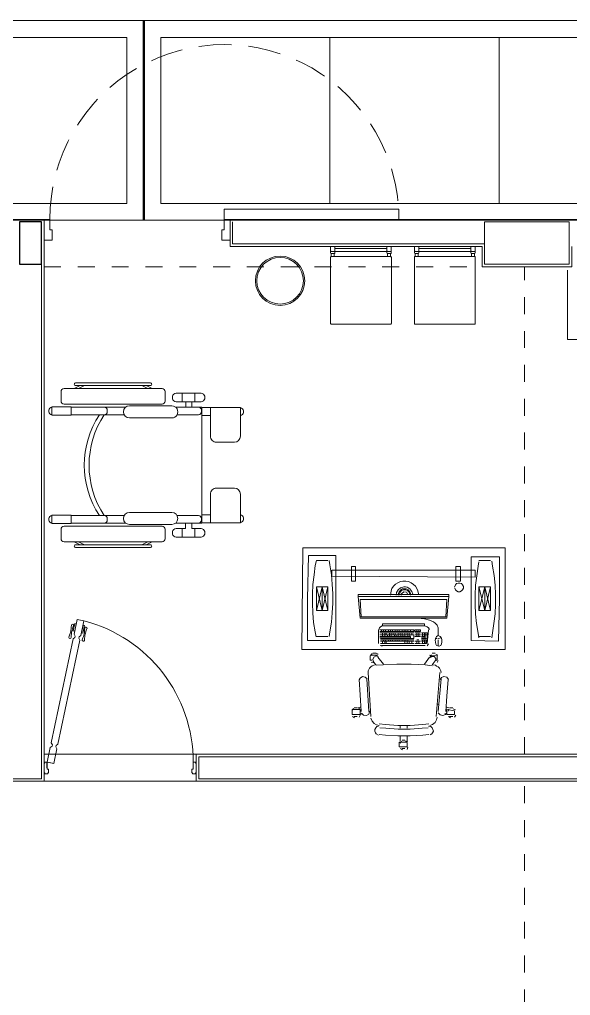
# Model space of a CAD drawing. Header units: metres. Extents: x 349703 to 349913, y 9282546 to 9282694.
# Drawn here: x 349764.36 to 349767.61, y 9282617.1 to 9282622.87 of the extents above; entities that cross this region are included whole.
import ezdxf

# ---------------------------------------------------------------- set-up
doc = ezdxf.new("R2010")
doc.units = ezdxf.units.M
doc.header["$LTSCALE"] = 0.25
doc.linetypes.add('01 nivel$0$HIDDEN2', pattern=[0.1875, 0.125, -0.0625])
doc.linetypes.add('DASHED2', pattern=[0.762, 0.635, -0.127])
doc.layers.add('ARQ-FONDO', color=253, linetype='CONTINUOUS', lineweight=9)

# ---------------------------------------------------------------- blocks, each defined once
blk = doc.blocks.new('VEREDA ADMINISTRACION')
at = {"layer": 'ARQ-FONDO', "lineweight": 5}
for p, q in [((350161.6908, 9282392.4893), (350161.6908, 9282393.4693)), ((350161.8908, 9282392.4893), (350161.8908, 9282393.4693)), ((350162.8908, 9282392.4893), (350162.8908, 9282393.4693)), ((350163.8908, 9282392.4893), (350163.8908, 9282393.4693)), ((350161.6908, 9282392.4893), (350158.6908, 9282392.4893)), ((350164.8908, 9282392.4893), (350161.8908, 9282392.4893))]:
    blk.add_line(p, q, dxfattribs=at)
blk.add_lwpolyline([(350170.1708, 9282392.3893), (350145.7908, 9282392.3893), (350145.7908, 9282393.5693), (350170.1708, 9282393.5693)], close=True, dxfattribs=at)
at = {"layer": 'ARQ-FONDO', "const_width": 0.0125}
blk.add_lwpolyline([(350161.7908, 9282393.5693), (350161.7908, 9282392.3893)], dxfattribs=at)
at = {"layer": 'ARQ-FONDO', "lineweight": 5}
for points in [[(350158.6908, 9282393.4693), (350161.6908, 9282393.4693)], [(350161.8908, 9282393.4693), (350164.8908, 9282393.4693)]]:
    blk.add_lwpolyline(points, dxfattribs=at)
blk = doc.blocks.new('Cesto bota')
at = {"layer": 'ARQ-FONDO'}
for radius in [0.1457, 0.1375]:
    blk.add_circle((332479.125, 9290548.8853), radius, dxfattribs=at)
blk = doc.blocks.new('SILLA B1')
at = {"layer": 'ARQ-FONDO', "linetype": 'Continuous'}
for p, q in [((332480.4642, 9290547.2973), (332480.4642, 9290547.3312)), ((332480.4867, 9290547.3057), (332480.4672, 9290547.3057)), ((332480.4684, 9290547.3354), (332480.4854, 9290547.3354)), ((332480.4897, 9290547.3312), (332480.4897, 9290547.2973)), ((332480.7972, 9290547.3227), (332480.4897, 9290547.3227)), ((332480.7972, 9290547.3057), (332480.4897, 9290547.3057)), ((332480.7972, 9290547.2973), (332480.7972, 9290547.3312)), ((332480.8197, 9290547.3057), (332480.8002, 9290547.3057)), ((332480.8015, 9290547.3354), (332480.8184, 9290547.3354)), ((332480.8227, 9290547.3312), (332480.8227, 9290547.2973)), ((332480.4854, 9290547.293), (332480.4684, 9290547.293)), ((332480.4684, 9290547.293), (332480.4684, 9290547.276)), ((332480.4854, 9290547.293), (332480.4854, 9290547.276)), ((332480.8184, 9290547.293), (332480.8015, 9290547.293)), ((332480.8015, 9290547.293), (332480.8015, 9290547.276)), ((332480.8184, 9290547.293), (332480.8184, 9290547.276))]:
    blk.add_line(p, q, dxfattribs=at)
blk.add_lwpolyline([(332480.4684, 9290546.876), (332480.8184, 9290546.876, 0.414214), (332480.8234, 9290546.881), (332480.8234, 9290547.271, 0.414214), (332480.8184, 9290547.276), (332480.4684, 9290547.276, 0.414214), (332480.4634, 9290547.271), (332480.4634, 9290546.881, 0.414214)], format="xyb", close=True, dxfattribs=at)
for centre, radius, start, end in [((332480.4684, 9290547.3312), 0.00424, 89.99967, 179.99967), ((332480.4672, 9290547.3087), 0.00297, 179.99967, 269.99967), ((332480.4854, 9290547.3312), 0.00424, 359.99967, 89.99967), ((332480.4867, 9290547.3087), 0.00297, 269.99967, 359.99967), ((332480.8015, 9290547.3312), 0.00424, 89.99967, 179.99967), ((332480.8002, 9290547.3087), 0.00297, 179.99967, 269.99967), ((332480.8184, 9290547.3312), 0.00424, 359.99967, 89.99967), ((332480.8197, 9290547.3087), 0.00297, 269.99967, 359.99967), ((332480.4684, 9290547.2973), 0.00424, 179.99967, 269.99967), ((332480.4854, 9290547.2973), 0.00424, 269.99967, 359.99967), ((332480.8015, 9290547.2973), 0.00424, 179.99967, 269.99967), ((332480.8184, 9290547.2973), 0.00424, 269.99967, 359.99967)]:
    blk.add_arc(centre, radius, start, end, dxfattribs=at)
blk = doc.blocks.new('SRUEDA')
at = {"layer": 'ARQ-FONDO', "extrusion": (1e-16, 0, -1)}
for p, q in [((-0.18, 0.5284), (-0.175, 0.5284)), ((0.18, 0.5284), (0.175, 0.5284)), ((-0.1825, 0.3895), (-0.1775, 0.3895)), ((0.1775, 0.3895), (0.1825, 0.3895)), ((-0.1675, 0.3795), (-0.1675, 0.3083)), ((0.1675, 0.3795), (0.1675, 0.3084)), ((-0.264, 0.2055), (-0.254, 0.2253)), ((-0.264, 0.22), (-0.264, 0.22)), ((-0.264, 0.191), (-0.254, 0.2107)), ((0.264, 0.2056), (0.254, 0.2253)), ((0.264, 0.191), (0.254, 0.2108)), ((0.264, 0.2201), (0.264, 0.2201)), ((-0.1675, 0.1325), (-0.1675, 0.0504)), ((0.1675, 0.1325), (0.1675, 0.0017)), ((-0.1825, 0.0765), (-0.1775, 0.0765)), ((0.1825, 0.0765), (0.1775, 0.0765)), ((-0.1925, 0.0504), (-0.1925, -0.0431)), ((-0.1675, 0.0504), (-0.1675, -0.0431)), ((0.1675, 0.0505), (0.1675, -0.0431)), ((0.1925, 0.0505), (0.1925, -0.0431)), ((-0.2639, 0.0007), (-0.2539, -0.019)), ((-0.2025, 0.0284), (-0.2025, -0.0251)), ((0.2025, 0.0284), (0.2025, -0.0251)), ((0.264, 0.0008), (0.254, -0.019)), ((-0.2639, -0.0138), (-0.2539, -0.0336)), ((0.264, -0.0138), (0.254, -0.0335)), ((-0.1825, -0.1176), (-0.1775, -0.1176)), ((0.1825, -0.1175), (0.1775, -0.1175))]:
    blk.add_line(p, q, dxfattribs=at)
for points in [[(0.0964, 0.5184), (0.1913, 0.5184), (0.1913, 0.4188), (0.0964, 0.4188)], [(-0.0963, 0.5184), (-0.1912, 0.5184), (-0.1912, 0.4188), (-0.0963, 0.4188)], [(0.0764, 0.4388), (0.0764, 0.4984)], [(-0.0763, 0.4388), (-0.0763, 0.4984)], [(-0.1925, 0.3031), (-0.1925, 0.3905), (0.1925, 0.3904), (0.1925, 0.3031)], [(0.2099, 0.3367), (0.2099, 0.3257), (0.2393, 0.3257), (0.2393, 0.3671), (0.2099, 0.3671), (0.2099, 0.3568)], [(0.2099, 0.3568), (0.1925, 0.3568), (0.1925, 0.3367), (0.2099, 0.3367)], [(-0.2098, 0.3568), (-0.1925, 0.3568), (-0.1925, 0.3368), (-0.2099, 0.3368)], [(-0.2099, 0.3368), (-0.2099, 0.3257), (-0.2393, 0.3257), (-0.2392, 0.3672), (-0.2098, 0.3672), (-0.2098, 0.3568)], [(0.2125, 0.2683), (0.244, 0.2683)], [(-0.2125, 0.2683), (-0.244, 0.2683)], [(0.254, 0.2583), (0.2539, -0.0672)], [(0.2025, -0.0672), (0.2025, 0.2583)], [(-0.2025, -0.0671), (-0.2025, 0.2583)], [(-0.254, 0.2583), (-0.254, -0.0671)], [(0.2729, 0.22), (0.2728, -0.029)], [(0.2639, -0.029), (0.264, 0.22)], [(-0.264, -0.0289), (-0.264, 0.2201)], [(-0.2729, 0.2201), (-0.2729, -0.0289)], [(0.1925, 0.1377), (0.1925, 0.0504)], [(-0.1925, 0.0505), (-0.1925, 0.1378)], [(0.2684, -0.0333), (0.2683, -0.0333)], [(-0.2685, -0.0333), (-0.2684, -0.0333)], [(0.2439, -0.0772), (0.2125, -0.0772)], [(-0.244, -0.0771), (-0.2125, -0.0771)]]:
    blk.add_lwpolyline(points, dxfattribs=at)
for points in [[(0.2099, 0.3367), (0.2099, 0.3049, 0.293427), (0.2206, 0.2929), (0.2285, 0.2929, 0.293427), (0.2393, 0.3049), (0.2393, 0.3879, 0.293427), (0.2285, 0.3999), (0.2206, 0.3999, 0.293427), (0.2099, 0.3879), (0.2099, 0.3568)], [(-0.2099, 0.3368), (-0.2099, 0.305, -0.293427), (-0.2206, 0.293), (-0.2285, 0.293, -0.293427), (-0.2393, 0.305), (-0.2392, 0.3879, -0.293427), (-0.2285, 0.3999), (-0.2206, 0.3999, -0.293427), (-0.2098, 0.3879), (-0.2098, 0.3568)]]:
    blk.add_lwpolyline(points, format="xyb", dxfattribs=at)
for points in [[(0.1913, 0.4188), (0.165, 0.4188), (0.165, 0.3904), (0.1913, 0.3904)], [(-0.1912, 0.4188), (-0.165, 0.4188), (-0.165, 0.3905), (-0.1912, 0.3905)], [(0.2099, 0.3257), (0.2099, 0.3257), (0.2099, 0.3049), (0.2099, 0.3049)], [(-0.2099, 0.3257), (-0.2099, 0.3257), (-0.2099, 0.305), (-0.2099, 0.305)], [(0.1937, -0.0431), (0.1662, -0.0431), (0.1662, -0.1075), (0.1937, -0.1076)], [(-0.1938, -0.0431), (-0.1663, -0.0431), (-0.1663, -0.1075), (-0.1938, -0.1075)]]:
    blk.add_lwpolyline(points, close=True, dxfattribs=at)
for points in [[(-0.2392, 0.3879, -0.293427), (-0.2285, 0.3999), (-0.2206, 0.3999, -0.293427), (-0.2098, 0.3879), (-0.2099, 0.305, -0.293427), (-0.2206, 0.293), (-0.2285, 0.293, -0.293427), (-0.2393, 0.305)], [(0.1568, 0.1502), (0.1568, 0.2907, -1), (0.1968, 0.2906), (0.1968, 0.1502, -1)], [(-0.1569, 0.1502), (-0.1568, 0.2907, 1), (-0.1968, 0.2907), (-0.1969, 0.1502, 1)]]:
    blk.add_lwpolyline(points, format="xyb", close=True, dxfattribs=at)
for centre, radius, start, end in [((0.18, 0.5184), 0.01, 359.994, 89.994), ((0.175, 0.5184), 0.01, 89.994, 179.994), ((0.0964, 0.4984), 0.02, 89.994, 179.994), ((-0.0963, 0.4984), 0.02, 359.994, 89.994), ((-0.175, 0.5184), 0.01, 359.994, 89.994), ((-0.18, 0.5184), 0.01, 89.994, 179.994), ((0.0964, 0.4388), 0.02, 179.994, 269.994), ((-0.0963, 0.4388), 0.02, 269.994, 359.994), ((0.1825, 0.3795), 0.01, 359.994, 89.994), ((0.1775, 0.3795), 0.01, 89.994, 179.994), ((-0.1775, 0.3795), 0.01, 359.994, 89.994), ((-0.1825, 0.3795), 0.01, 89.994, 179.994), ((0.244, 0.2583), 0.01, 359.994, 89.994), ((0.2125, 0.2583), 0.01, 89.994, 179.994), ((-0.2125, 0.2583), 0.01, 359.994, 89.994), ((-0.244, 0.2583), 0.01, 89.994, 179.994), ((0.2684, 0.22), 0.00445, 358.8848, 181.1032), ((-0.2684, 0.22), 0.00445, 358.8848, 181.1032), ((0.1825, 0.0665), 0.01, 359.994, 89.994), ((0.1775, 0.0665), 0.01, 89.994, 179.994), ((0, 0.3194), 0.3034, 236.4787, 303.5093), ((-0.1775, 0.0665), 0.01, 359.994, 89.994), ((-0.1825, 0.0665), 0.01, 89.994, 179.994), ((0, 0.3034), 0.3034, 236.4787, 303.5093), ((0.2684, -0.0289), 0.00445, 178.8848, 1.1032), ((-0.2685, -0.0288), 0.00445, 178.8848, 1.1032), ((0.2439, -0.0672), 0.01, 269.994, 359.994), ((0.2125, -0.0672), 0.01, 179.994, 269.994), ((-0.2125, -0.0671), 0.01, 269.994, 359.994), ((-0.244, -0.0671), 0.01, 179.994, 269.994), ((0.1825, -0.1076), 0.01, 269.994, 359.994), ((0.1775, -0.1076), 0.01, 179.994, 269.994), ((-0.1775, -0.1075), 0.01, 269.994, 359.994), ((-0.1825, -0.1075), 0.01, 179.994, 269.994)]:
    blk.add_arc(centre, radius, start, end, dxfattribs=at)
blk = doc.blocks.new('RBBT4')
at = {"layer": 'ARQ-FONDO', "lineweight": 0}
for points in [[(-111.3533, 111.0703), (-111.3076, 111.0703)], [(-111.3533, 111.0414), (-111.3533, 111.0703)], [(-111.334, 111.087), (-111.3461, 111.0798)], [(-111.3365, 111.0798), (-111.3197, 111.0798)], [(-111.3029, 111.0726), (-111.3076, 111.0847)], [(-111.3076, 111.0703), (-111.3076, 111.0462)], [(-111.3533, 111.0414), (-111.3076, 111.0414)], [(-111.3484, 111.0486), (-111.3412, 111.0367)], [(-111.3484, 111.0342), (-111.3484, 111.0054)], [(-111.3197, 111.0295), (-111.3365, 111.0295)], [(-111.3173, 111.0342), (-111.3053, 111.0414)], [(-111.3076, 111.0054), (-111.3076, 111.0414)], [(-111.4948, 110.9862), (-111.4973, 110.9767)], [(-111.4973, 110.9767), (-111.4973, 110.967)], [(-111.4973, 110.967), (-111.4925, 110.9575)], [(-111.4901, 110.9934), (-111.4948, 110.9862)], [(-111.4925, 110.9575), (-111.4853, 110.9503)], [(-111.4757, 111.0006), (-111.4901, 110.9934)], [(-111.4348, 111.0006), (-111.4733, 110.9959)], [(-111.4325, 110.9598), (-111.4684, 110.9575)], [(-111.3629, 111.0054), (-111.4348, 111.0006)], [(-111.3606, 110.9647), (-111.4325, 110.9598)], [(-111.2884, 111.0054), (-111.3629, 111.0054)], [(-111.2884, 110.9647), (-111.3606, 110.9647)], [(-111.3484, 110.9598), (-111.3484, 110.9431)], [(-111.3076, 110.9431), (-111.3076, 110.9598)], [(-111.2142, 111.0006), (-111.2884, 111.0054)], [(-111.2189, 110.9598), (-111.2884, 110.9647)], [(-111.1829, 110.9575), (-111.2189, 110.9598)], [(-111.1781, 110.9959), (-111.2142, 111.0006)], [(-111.1612, 110.9934), (-111.1709, 110.9983)], [(-111.1661, 110.9503), (-111.1589, 110.9575)], [(-111.1565, 110.9862), (-111.1612, 110.9934)], [(-111.1589, 110.9575), (-111.1541, 110.967)], [(-111.1517, 110.9767), (-111.1565, 110.9862)], [(-111.1541, 110.967), (-111.1517, 110.9767)], [(-111.6173, 110.8975), (-111.6293, 110.8903)], [(-111.5021, 110.9311), (-111.514, 110.919), (-111.5212, 110.8998)], [(-111.4876, 110.9406), (-111.5021, 110.9311)], [(-111.4733, 110.9431), (-111.4876, 110.9406)], [(-111.4853, 110.9503), (-111.4757, 110.9478)], [(-111.4348, 110.9383), (-111.4733, 110.9334)], [(-111.3629, 110.9431), (-111.4348, 110.9383)], [(-111.2884, 110.9431), (-111.3629, 110.9431)], [(-111.2142, 110.9383), (-111.2884, 110.9431)], [(-111.1781, 110.9334), (-111.2142, 110.9383)], [(-111.1805, 110.9478), (-111.1661, 110.9503)], [(-111.1565, 110.9383), (-111.1733, 110.9431)], [(-111.142, 110.9262), (-111.1565, 110.9383)], [(-111.1325, 110.9095), (-111.142, 110.9262)], [(-111.1301, 110.895), (-111.1325, 110.9095)], [(-111.0509, 110.8975), (-111.0629, 110.8903)], [(-111.5837, 110.8783), (-111.6317, 110.8783)], [(-111.6317, 110.8783), (-111.6317, 110.8495)], [(-111.6317, 110.8542), (-111.6245, 110.8422)], [(-111.5837, 110.8495), (-111.6317, 110.8495)], [(-111.6029, 110.8903), (-111.6197, 110.8903)], [(-111.6197, 110.8398), (-111.6029, 110.8398)], [(-111.5981, 110.8398), (-111.5861, 110.8447)], [(-111.5789, 110.8326), (-111.5957, 110.8398)], [(-111.5837, 110.8831), (-111.5909, 110.895)], [(-111.5789, 110.8614), (-111.5837, 110.7631), (-111.5909, 110.6719)], [(-111.5837, 110.8783), (-111.574, 110.8734)], [(-111.5837, 110.8783), (-111.5837, 110.8495)], [(-111.5645, 110.8831), (-111.5765, 110.8711)], [(-111.5476, 110.8855), (-111.5645, 110.8831)], [(-111.5333, 110.8758), (-111.5476, 110.8855)], [(-111.5453, 110.667), (-111.5333, 110.8614)], [(-111.5212, 110.8903), (-111.5381, 110.6311)], [(-111.5285, 110.8639), (-111.5333, 110.8758)], [(-111.5333, 110.8614), (-111.5212, 110.8567)], [(-111.1133, 110.6311), (-111.1348, 110.8903)], [(-111.1109, 110.8806), (-111.1229, 110.8686)], [(-111.1061, 110.667), (-111.1229, 110.8614)], [(-111.0965, 110.8855), (-111.1109, 110.8806)], [(-111.0725, 110.8686), (-111.0797, 110.8783), (-111.0965, 110.8855)], [(-111.0725, 110.8783), (-111.0845, 110.8734)], [(-111.0773, 110.8614), (-111.0725, 110.7703)], [(-111.0773, 110.8326), (-111.0605, 110.8398)], [(-111.0725, 110.8783), (-111.0269, 110.8783)], [(-111.0725, 110.8783), (-111.0725, 110.8495)], [(-111.0725, 110.8495), (-111.0269, 110.8567)], [(-111.0653, 110.8591), (-111.0605, 110.847)], [(-111.0556, 110.8903), (-111.0365, 110.8903)], [(-111.0365, 110.8398), (-111.0556, 110.8398)], [(-111.0341, 110.8447), (-111.022, 110.8519)], [(-111.0197, 110.8831), (-111.0269, 110.895)], [(-111.0269, 110.8783), (-111.0269, 110.8567)], [(-111.1301, 110.8158), (-111.1181, 110.8206)], [(-111.0725, 110.7703), (-111.0653, 110.6719)], [(-111.5909, 110.6742), (-111.5837, 110.6647), (-111.5717, 110.655)], [(-111.5548, 110.6575), (-111.5429, 110.667)], [(-111.1109, 110.6719), (-111.1037, 110.6598), (-111.0892, 110.655)], [(-111.0725, 110.6575), (-111.0629, 110.6719)], [(-111.5717, 110.655), (-111.5548, 110.6575)], [(-111.5381, 110.6358), (-111.5381, 110.6214)], [(-111.5381, 110.6214), (-111.5333, 110.6119)], [(-111.5333, 110.6119), (-111.5285, 110.6047)], [(-111.1156, 110.6047), (-111.1109, 110.6119)], [(-111.1109, 110.6119), (-111.1084, 110.6214)], [(-111.1084, 110.6214), (-111.1061, 110.6311)], [(-111.0892, 110.655), (-111.0725, 110.6575)], [(-111.5285, 110.6047), (-111.5212, 110.5975)], [(-111.5165, 110.5567), (-111.5261, 110.5567)], [(-111.5261, 110.5567), (-111.5261, 110.5327)], [(-111.5212, 110.5975), (-111.514, 110.5903)], [(-111.5068, 110.5734), (-111.5189, 110.5686)], [(-111.514, 110.5903), (-111.5045, 110.5878)], [(-111.5093, 110.5614), (-111.4925, 110.5855)], [(-111.5068, 110.5663), (-111.5093, 110.5542)], [(-111.5093, 110.5542), (-111.5045, 110.5399)], [(-111.5045, 110.5878), (-111.4948, 110.5855)], [(-111.4901, 110.5878), (-111.4493, 110.5855), (-111.3676, 110.5806)], [(-111.4469, 110.5806), (-111.4804, 110.5399)], [(-111.3676, 110.5806), (-111.2837, 110.5806)], [(-111.2837, 110.5806), (-111.1997, 110.5855)], [(-111.2045, 110.5806), (-111.1756, 110.5399)], [(-111.1997, 110.5855), (-111.1589, 110.5903)], [(-111.142, 110.5614), (-111.1589, 110.5855)], [(-111.1565, 110.5855), (-111.1397, 110.5878)], [(-111.142, 110.5567), (-111.1301, 110.5567)], [(-111.1397, 110.5878), (-111.1325, 110.5927)], [(-111.1373, 110.547), (-111.1373, 110.5614)], [(-111.1325, 110.5927), (-111.1229, 110.5975)], [(-111.1229, 110.5591), (-111.1301, 110.5711)], [(-111.1301, 110.5567), (-111.1301, 110.5327)], [(-111.1229, 110.5975), (-111.1156, 110.6047)], [(-110.7269, 110.4942), (-111.9293, 110.4942)], [(-111.9293, 110.4942), (-111.9245, 109.8943)], [(-111.9245, 109.8943), (-110.7269, 109.8943), (-110.7269, 110.4942)], [(-111.4804, 110.5278), (-111.5261, 110.5278)], [(-111.5212, 110.5303), (-111.514, 110.5183)], [(-111.5093, 110.5158), (-111.4925, 110.5158)], [(-111.5045, 110.5399), (-111.4901, 110.5327)], [(-111.4901, 110.5327), (-111.4757, 110.5375)], [(-111.4901, 110.5158), (-111.4781, 110.523)], [(-111.1756, 110.5278), (-111.1301, 110.5327)], [(-111.1709, 110.5422), (-111.1612, 110.535)], [(-111.1709, 110.5375), (-111.1637, 110.5255)], [(-111.1612, 110.535), (-111.1469, 110.535)], [(-111.142, 110.5158), (-111.1589, 110.5158)], [(-111.1469, 110.535), (-111.1373, 110.547)], [(-111.1373, 110.523), (-111.1253, 110.5278)], [(-111.8957, 110.1943), (-111.8957, 110.4414)], [(-111.8957, 110.4414), (-111.7276, 110.4414)], [(-111.7276, 110.4414), (-111.7276, 109.9399)], [(-111.4757, 110.3791), (-111.4757, 110.4583)], [(-111.454, 110.475), (-111.4661, 110.4703)], [(-111.4637, 110.4583), (-111.2669, 110.4583)], [(-111.4637, 110.4463), (-111.2669, 110.4463)], [(-111.4637, 110.4463), (-111.2669, 110.4463)], [(-111.4637, 110.4366), (-111.2669, 110.4366)], [(-111.4589, 110.4703), (-111.1997, 110.4703)], [(-111.4517, 110.4583), (-111.4517, 110.4463)], [(-111.4469, 110.4463), (-111.4469, 110.4366)], [(-111.4397, 110.4583), (-111.4397, 110.4463)], [(-111.4348, 110.4463), (-111.4348, 110.4366)], [(-111.4301, 110.4583), (-111.4301, 110.4463)], [(-111.4181, 110.4463), (-111.4181, 110.4366)], [(-111.4061, 110.4463), (-111.4061, 110.4366)], [(-111.394, 110.4463), (-111.394, 110.4366)], [(-111.3773, 110.4463), (-111.3773, 110.4366)], [(-111.3653, 110.4463), (-111.3653, 110.4366)], [(-111.3533, 110.4463), (-111.3533, 110.4366)], [(-111.3365, 110.4463), (-111.3365, 110.4366)], [(-111.3245, 110.4463), (-111.3245, 110.4366)], [(-111.3197, 110.4583), (-111.3197, 110.4463)], [(-111.3148, 110.4463), (-111.3148, 110.4366)], [(-111.3076, 110.4583), (-111.3076, 110.4463)], [(-111.3029, 110.4463), (-111.3029, 110.4366)], [(-111.2957, 110.4583), (-111.2957, 110.4463)], [(-111.2789, 110.4583), (-111.2789, 110.4463)], [(-111.262, 110.4583), (-111.2284, 110.4583)], [(-111.262, 110.4463), (-111.2284, 110.4463)], [(-111.2501, 110.4583), (-111.2501, 110.4463)], [(-111.2501, 110.4463), (-111.2381, 110.4463)], [(-111.2501, 110.4366), (-111.2381, 110.4366)], [(-111.2381, 110.4583), (-111.2381, 110.4463)], [(-111.2212, 110.4583), (-111.1925, 110.4583)], [(-111.2212, 110.4463), (-111.1997, 110.4463)], [(-111.2212, 110.4463), (-111.1997, 110.4463)], [(-111.2212, 110.4366), (-111.1925, 110.4366)], [(-111.2165, 110.4583), (-111.2165, 110.4463)], [(-111.2165, 110.4463), (-111.2165, 110.4366)], [(-111.2045, 110.4583), (-111.2045, 110.4463)], [(-111.2045, 110.4463), (-111.2045, 110.4366)], [(-111.1997, 110.4583), (-111.1997, 110.4366)], [(-111.1925, 110.4366), (-111.1925, 110.4583)], [(-111.1805, 110.4606), (-111.1878, 110.4727)], [(-111.1805, 110.3791), (-111.1878, 110.4583)], [(-111.1397, 110.4511), (-111.142, 110.4391)], [(-111.142, 110.4391), (-111.1373, 110.4271)], [(-111.1373, 110.463), (-111.1397, 110.4511)], [(-111.1325, 110.4703), (-111.1373, 110.463)], [(-111.1205, 110.475), (-111.1325, 110.4703)], [(-111.1229, 110.4366), (-111.1229, 110.475)], [(-111.1084, 110.4703), (-111.1181, 110.475)], [(-111.1109, 110.4175), (-111.1037, 110.4271), (-111.1014, 110.4366)], [(-111.1037, 110.4606), (-111.1084, 110.4703)], [(-111.1014, 110.4511), (-111.1037, 110.4606)], [(-111.1014, 110.4366), (-111.1014, 110.4511)], [(-110.7677, 110.4463), (-110.9286, 110.4414)], [(-110.9286, 110.4414), (-110.9286, 109.9471)], [(-110.7605, 110.1943), (-110.7677, 110.4463)], [(-111.8501, 110.3911), (-111.8596, 110.3358)], [(-111.8453, 110.4199), (-111.8501, 110.3911)], [(-111.7757, 110.4175), (-111.8429, 110.4175)], [(-111.7637, 110.3911), (-111.7685, 110.4175)], [(-111.754, 110.3335), (-111.7637, 110.3911)], [(-111.4757, 110.3814), (-111.4709, 110.3671)], [(-111.4684, 110.4247), (-111.2861, 110.4247)], [(-111.4684, 110.4175), (-111.2861, 110.4175)], [(-111.4684, 110.4078), (-111.2669, 110.4078)], [(-111.4684, 110.4078), (-111.2669, 110.4078)], [(-111.4684, 110.3958), (-111.2669, 110.3958)], [(-111.4684, 110.3886), (-111.2669, 110.3886)], [(-111.4684, 110.3791), (-111.2669, 110.3791)], [(-111.4637, 110.4294), (-111.2669, 110.4294)], [(-111.4589, 110.3886), (-111.4589, 110.3791)], [(-111.4517, 110.4175), (-111.4517, 110.4078)], [(-111.4517, 110.4078), (-111.4517, 110.3958)], [(-111.4469, 110.3886), (-111.4469, 110.3791)], [(-111.4397, 110.4175), (-111.4397, 110.4078)], [(-111.4397, 110.4078), (-111.4397, 110.3958)], [(-111.4348, 110.3886), (-111.4348, 110.3791)], [(-111.4301, 110.4078), (-111.4301, 110.3958)], [(-111.4229, 110.4175), (-111.4229, 110.4078)], [(-111.4181, 110.3886), (-111.4181, 110.3791)], [(-111.4109, 110.4175), (-111.4109, 110.4078)], [(-111.4109, 110.4078), (-111.4109, 110.3958)], [(-111.4061, 110.3886), (-111.4061, 110.3791)], [(-111.4012, 110.4175), (-111.4012, 110.4078)], [(-111.4012, 110.4078), (-111.4012, 110.3958)], [(-111.394, 110.3886), (-111.394, 110.3791)], [(-111.3893, 110.4078), (-111.3893, 110.3958)], [(-111.382, 110.4175), (-111.382, 110.4078)], [(-111.3773, 110.4078), (-111.3773, 110.3958)], [(-111.3773, 110.3886), (-111.3773, 110.3791)], [(-111.3725, 110.4175), (-111.3725, 110.4078)], [(-111.3653, 110.3886), (-111.3653, 110.3791)], [(-111.3606, 110.4175), (-111.3606, 110.4078)], [(-111.3606, 110.4078), (-111.3606, 110.3958)], [(-111.3533, 110.3886), (-111.3533, 110.3791)], [(-111.3484, 110.4078), (-111.3484, 110.3958)], [(-111.3437, 110.4175), (-111.3437, 110.4078)], [(-111.3365, 110.4078), (-111.3365, 110.3958)], [(-111.3365, 110.3886), (-111.3365, 110.3791)], [(-111.3317, 110.4175), (-111.3317, 110.4078)], [(-111.3245, 110.3886), (-111.3245, 110.3791)], [(-111.3197, 110.4175), (-111.3197, 110.4078)], [(-111.3197, 110.4078), (-111.3197, 110.3958)], [(-111.3148, 110.3886), (-111.3148, 110.3791)], [(-111.3076, 110.4078), (-111.3076, 110.3958)], [(-111.3029, 110.4175), (-111.3029, 110.4078)], [(-111.3029, 110.3886), (-111.3029, 110.3791)], [(-111.2957, 110.4078), (-111.2957, 110.3958)], [(-111.2909, 110.4175), (-111.2909, 110.4078)], [(-111.2861, 110.4294), (-111.2861, 110.4175)], [(-111.2861, 110.3886), (-111.2861, 110.3791)], [(-111.2789, 110.4078), (-111.2789, 110.3958)], [(-111.2669, 110.4294), (-111.2669, 110.4127)], [(-111.2669, 110.3886), (-111.2669, 110.3791)], [(-111.262, 110.4175), (-111.2284, 110.4175)], [(-111.262, 110.4078), (-111.2284, 110.4078)], [(-111.262, 110.4078), (-111.2284, 110.4078)], [(-111.262, 110.3958), (-111.2284, 110.3958)], [(-111.262, 110.3886), (-111.2284, 110.3886)], [(-111.262, 110.3886), (-111.262, 110.3791)], [(-111.262, 110.3791), (-111.2284, 110.3791)], [(-111.2501, 110.4175), (-111.2501, 110.4078)], [(-111.2501, 110.4078), (-111.2501, 110.3958)], [(-111.2501, 110.3886), (-111.2501, 110.3791)], [(-111.2381, 110.4175), (-111.2381, 110.4078)], [(-111.2381, 110.4078), (-111.2381, 110.3958)], [(-111.2381, 110.3886), (-111.2381, 110.3791)], [(-111.2284, 110.3886), (-111.2284, 110.3791)], [(-111.2212, 110.4294), (-111.1925, 110.4294)], [(-111.2212, 110.4247), (-111.1997, 110.4247)], [(-111.2212, 110.4175), (-111.1997, 110.4175)], [(-111.2212, 110.4078), (-111.1878, 110.4078)], [(-111.2212, 110.4078), (-111.1878, 110.4078)], [(-111.2212, 110.3958), (-111.1878, 110.3958)], [(-111.2165, 110.4175), (-111.2165, 110.4078)], [(-111.2165, 110.4078), (-111.2165, 110.3958)], [(-111.2045, 110.4175), (-111.2045, 110.4078)], [(-111.2045, 110.4078), (-111.2045, 110.3958)], [(-111.1997, 110.4294), (-111.1997, 110.4078)], [(-111.1997, 110.4078), (-111.1997, 110.3958)], [(-111.1878, 110.4127), (-111.1878, 110.4294)], [(-111.1878, 110.3958), (-111.1878, 110.4078)], [(-111.1301, 110.4294), (-111.142, 110.4294)], [(-111.1373, 110.4271), (-111.1325, 110.4175)], [(-111.1325, 110.4175), (-111.1229, 110.4127)], [(-111.1229, 110.4294), (-111.1061, 110.4247)], [(-111.1229, 110.4127), (-111.1109, 110.4175)], [(-111.1229, 110.3958), (-111.1229, 110.4127)], [(-111.1229, 110.3671), (-111.1229, 110.3958)], [(-110.8877, 110.3983), (-110.8973, 110.3407)], [(-110.8828, 110.4247), (-110.8877, 110.3983)], [(-110.8828, 110.4175), (-110.8133, 110.4175)], [(-110.8013, 110.3958), (-110.8061, 110.4247)], [(-110.7941, 110.3407), (-110.8013, 110.3958)], [(-111.8596, 110.3358), (-111.8645, 110.2783), (-111.8668, 110.223), (-111.8668, 110.1655)], [(-111.7493, 110.1079), (-111.7468, 110.1655), (-111.7468, 110.2207), (-111.7493, 110.2783), (-111.754, 110.3335)], [(-111.4709, 110.3671), (-111.4637, 110.3599)], [(-111.4637, 110.3599), (-111.454, 110.355)], [(-111.4517, 110.343), (-111.4517, 110.355)], [(-111.4517, 110.355), (-111.2045, 110.355)], [(-111.4517, 110.343), (-111.2045, 110.343)], [(-111.2045, 110.343), (-111.2045, 110.355)], [(-111.2045, 110.3142), (-111.1756, 110.3214)], [(-111.202, 110.355), (-111.1878, 110.3599)], [(-111.1878, 110.3599), (-111.1805, 110.3671)], [(-111.1805, 110.3671), (-111.1756, 110.3766)], [(-111.1756, 110.3214), (-111.1517, 110.3311)], [(-111.1517, 110.3311), (-111.142, 110.3383)], [(-111.142, 110.3383), (-111.1301, 110.3502)], [(-111.1301, 110.3502), (-111.1229, 110.3671)], [(-110.8973, 110.3407), (-110.902, 110.2855)], [(-110.7869, 110.283), (-110.7941, 110.3407)], [(-111.8429, 110.2638), (-111.8429, 110.1247)], [(-111.8093, 110.1247), (-111.8093, 110.2638), (-111.8429, 110.2638)], [(-111.8093, 110.2638), (-111.8429, 110.1247)], [(-111.8429, 110.2638), (-111.8093, 110.1247)], [(-111.8093, 110.2638), (-111.8093, 110.1247)], [(-111.7757, 110.1247), (-111.7757, 110.2638), (-111.8093, 110.2638)], [(-111.7757, 110.1247), (-111.8093, 110.2638)], [(-111.8093, 110.1247), (-111.7757, 110.2638)], [(-111.5837, 110.3094), (-111.5957, 110.1822)], [(-111.0725, 110.3094), (-111.5837, 110.3094)], [(-111.5837, 110.1991), (-111.5789, 110.3022)], [(-111.5789, 110.3022), (-111.0773, 110.3022)], [(-111.2453, 110.3094), (-111.2045, 110.3142)], [(-111.0773, 110.3022), (-111.0725, 110.1991)], [(-111.0605, 110.1822), (-111.0725, 110.3094)], [(-110.902, 110.2855), (-110.9045, 110.2278), (-110.9045, 110.1727)], [(-110.8828, 110.1247), (-110.8828, 110.2638), (-110.8469, 110.2638)], [(-110.8469, 110.2638), (-110.8828, 110.1247)], [(-110.8828, 110.2638), (-110.8469, 110.1247)], [(-110.8469, 110.1247), (-110.8469, 110.2638), (-110.8133, 110.2638)], [(-110.8469, 110.2638), (-110.8469, 110.1247)], [(-110.8133, 110.1247), (-110.8469, 110.2638)], [(-110.8469, 110.1247), (-110.8133, 110.2638)], [(-110.8133, 110.2638), (-110.8133, 110.1247)], [(-110.7845, 110.2278), (-110.7869, 110.283)], [(-110.7845, 110.1702), (-110.7845, 110.2278)], [(-111.7276, 109.9399), (-111.8909, 109.9399), (-111.8957, 110.1943)], [(-111.8668, 110.1655), (-111.8645, 110.1102)], [(-111.5957, 110.1822), (-111.0605, 110.1822)], [(-111.5957, 110.1702), (-111.5957, 110.1822)], [(-111.5957, 110.1822), (-111.0605, 110.1822)], [(-111.0605, 110.1702), (-111.5957, 110.1702)], [(-111.0725, 110.1991), (-111.5837, 110.1991)], [(-111.4061, 110.1727), (-111.4012, 110.1486)], [(-111.4012, 110.1486), (-111.3965, 110.1343)], [(-111.3725, 110.1727), (-111.3701, 110.1583)], [(-111.3701, 110.1583), (-111.3606, 110.1414)], [(-111.3606, 110.1727), (-111.3581, 110.163), (-111.3533, 110.1535)], [(-111.3533, 110.1727), (-111.3484, 110.1558), (-111.3412, 110.1463), (-111.3293, 110.1414), (-111.3148, 110.1414)], [(-111.3533, 110.1535), (-111.3437, 110.1414)], [(-111.3437, 110.1727), (-111.3389, 110.163)], [(-111.3389, 110.163), (-111.3269, 110.1535)], [(-111.3269, 110.1535), (-111.3101, 110.1558)], [(-111.3101, 110.1558), (-111.3029, 110.1702)], [(-111.3053, 110.1463), (-111.2957, 110.1558)], [(-111.3005, 110.1414), (-111.2909, 110.1535)], [(-111.2957, 110.1558), (-111.2909, 110.1679)], [(-111.2909, 110.1535), (-111.2861, 110.163)], [(-111.2909, 110.1366), (-111.2789, 110.1511)], [(-111.2861, 110.163), (-111.2861, 110.1727)], [(-111.2789, 110.1511), (-111.2742, 110.1679)], [(-111.2501, 110.1343), (-111.2429, 110.1486)], [(-111.2429, 110.1486), (-111.2405, 110.1655)], [(-111.0605, 110.1822), (-111.0605, 110.1702)], [(-111.015, 110.1486), (-111.022, 110.1414)], [(-111.0053, 110.1535), (-111.015, 110.1486)], [(-110.9956, 110.1535), (-111.0053, 110.1535)], [(-110.9861, 110.1486), (-110.9956, 110.1535)], [(-110.9789, 110.1414), (-110.9861, 110.1486)], [(-110.9045, 110.1727), (-110.902, 110.115)], [(-110.7917, 110.0574), (-110.7869, 110.115), (-110.7845, 110.1702)], [(-110.7605, 109.9471), (-110.7605, 110.1943)], [(-111.8645, 110.1102), (-111.8573, 110.0527)], [(-111.8429, 110.1247), (-111.8093, 110.1247)], [(-111.8093, 110.1247), (-111.7757, 110.1247)], [(-111.754, 110.0527), (-111.7493, 110.1079)], [(-111.6365, 110.0911), (-111.6125, 110.0911)], [(-111.6125, 110.0047), (-111.6365, 110.0047), (-111.6365, 110.0911)], [(-111.6125, 110.0911), (-111.6125, 110.0047)], [(-111.3965, 110.1343), (-111.3869, 110.1199)], [(-111.3869, 110.1199), (-111.3748, 110.1079)], [(-111.3748, 110.1079), (-111.3629, 110.1007)], [(-111.3629, 110.1007), (-111.3461, 110.0935)], [(-111.3606, 110.1414), (-111.3461, 110.1294)], [(-111.3461, 110.1294), (-111.3269, 110.1247)], [(-111.3461, 110.0935), (-111.3317, 110.0911)], [(-111.3437, 110.1414), (-111.334, 110.1366)], [(-111.334, 110.1366), (-111.322, 110.1366)], [(-111.3317, 110.0911), (-111.3148, 110.0911)], [(-111.3269, 110.1247), (-111.3173, 110.1247)], [(-111.322, 110.1366), (-111.3125, 110.1366)], [(-111.3173, 110.1247), (-111.3076, 110.1271)], [(-111.3148, 110.1414), (-111.3053, 110.1463)], [(-111.3148, 110.0911), (-111.2981, 110.0935)], [(-111.3125, 110.1366), (-111.3005, 110.1414)], [(-111.3076, 110.1271), (-111.2909, 110.1366)], [(-111.2981, 110.0935), (-111.2837, 110.1007)], [(-111.2837, 110.1007), (-111.2693, 110.1102)], [(-111.2693, 110.1102), (-111.2573, 110.1199)], [(-111.2573, 110.1199), (-111.2501, 110.1343)], [(-111.0269, 110.1271), (-111.022, 110.1127)], [(-111.022, 110.1414), (-111.0245, 110.1319)], [(-111.022, 110.1127), (-111.015, 110.1055)], [(-110.9909, 110.0911), (-111.0197, 110.0911)], [(-111.0197, 110.0911), (-111.0197, 110.0047)], [(-111.015, 110.1055), (-111.0053, 110.103)], [(-111.0053, 110.103), (-110.9956, 110.103)], [(-110.9956, 110.103), (-110.9861, 110.1055)], [(-110.9909, 110.0047), (-110.9909, 110.0911)], [(-110.9861, 110.1055), (-110.9789, 110.1127), (-110.9741, 110.1222)], [(-110.9741, 110.1319), (-110.9789, 110.1414)], [(-110.9741, 110.1222), (-110.9741, 110.1319)], [(-110.902, 110.115), (-110.895, 110.0599)], [(-110.8469, 110.1247), (-110.8828, 110.1247)], [(-110.8133, 110.1247), (-110.8469, 110.1247)], [(-111.8573, 110.0527), (-111.8501, 109.9974)], [(-111.7637, 109.9951), (-111.754, 110.0527)], [(-110.9045, 110.0671), (-111.7517, 110.0622), (-111.7517, 110.0263)], [(-110.9045, 110.0263), (-110.9045, 110.0671)], [(-110.895, 110.0599), (-110.8877, 110.0022)], [(-110.8013, 110.0022), (-110.7917, 110.0574)], [(-111.8501, 109.9974), (-111.8429, 109.9686)], [(-111.7685, 109.9686), (-111.7637, 109.9951)], [(-111.7517, 110.0263), (-110.9045, 110.0263)], [(-111.0197, 110.0047), (-110.9909, 110.0047)], [(-110.8877, 110.0022), (-110.8828, 109.9758)], [(-110.8061, 109.9735), (-110.8013, 110.0022)], [(-111.8429, 109.9686), (-111.7757, 109.9686)], [(-110.9286, 109.9471), (-110.7605, 109.9471)], [(-110.8133, 109.9686), (-110.8828, 109.9686)]]:
    blk.add_lwpolyline(points, dxfattribs=at)
blk = doc.blocks.new('A$C3D6C68F4')
at = {"layer": 'ARQ-FONDO'}
for p, q in [((0.7439, 0.9745), (0.7341, 0.9724)), ((0.7341, 0.9724), (0.7446, 0.9235)), ((0.7543, 0.9256), (0.7439, 0.9745)), ((0.7879, 0.9839), (0.7977, 0.9859)), ((0.7983, 0.935), (0.7879, 0.9839)), ((0.7977, 0.9859), (0.8081, 0.937)), ((0.8019, 0.9664), (0.8075, 0.9676)), ((0.7383, 0.9529), (0.7327, 0.9517)), ((0.7404, 0.9431), (0.7335, 0.9416)), ((0.7446, 0.9235), (0.7543, 0.9256)), ((0.8081, 0.937), (0.7983, 0.935)), ((0.804, 0.9566), (0.8109, 0.9581))]:
    blk.add_line(p, q, dxfattribs=at)
for points in [[(0.9593, 0.1728), (0.9475, 0.1806), (0.9454, 0.1903), (0.9531, 0.2022), (0.8086, 0.886), (0.7968, 0.8938), (0.7947, 0.9035), (0.8024, 0.9154), (0.7817, 1.0132), (0.7377, 1.0039), (0.7584, 0.9061), (0.7702, 0.8984), (0.7723, 0.8886), (0.7646, 0.8767), (0.9091, 0.1929), (0.9209, 0.1852), (0.923, 0.1754), (0.9153, 0.1635), (0.936, 0.0657), (0.98, 0.075)], [(0.005, 0), (0.025, 0), (0.025, 0.005), (0.03, 0.005), (0.03, 0.03), (0.02, 0.03), (0.02, 0.075), (0.005, 0.075), (0.005, 0.07), (0, 0.07), (0, 0.005), (0.005, 0.005)], [(0.995, 0), (0.975, 0), (0.975, 0.005), (0.97, 0.005), (0.97, 0.03), (0.98, 0.03), (0.98, 0.075), (0.995, 0.075), (0.995, 0.07), (1, 0.07), (1, 0.005), (0.995, 0.005)]]:
    blk.add_lwpolyline(points, close=True, dxfattribs=at)
for points in [[(0.8057, 0.9723), (0.8103, 0.9598), (0.8137, 0.9499), (0.8162, 0.9418), (0.8181, 0.9343), (0.8194, 0.9268), (0.8205, 0.9182), (0.8214, 0.9075), (0.8224, 0.894)], [(0.8204, 0.9754), (0.8214, 0.9622), (0.8222, 0.9518), (0.8232, 0.9432), (0.8246, 0.9357), (0.8264, 0.9283), (0.829, 0.92), (0.8325, 0.9099), (0.8371, 0.8972)], [(0.7177, 0.9536), (0.7222, 0.9411), (0.7257, 0.9312), (0.7282, 0.923), (0.7301, 0.9156), (0.7314, 0.908), (0.7324, 0.8994), (0.7334, 0.8888), (0.7344, 0.8753)], [(0.7324, 0.9567), (0.7333, 0.9435), (0.7342, 0.933), (0.7352, 0.9245), (0.7366, 0.917), (0.7384, 0.9095), (0.741, 0.9012), (0.7444, 0.8912), (0.749, 0.8784)], [(0.978, 0.0752), (0.9778, 0.0762), (0.9435, 0.069), (0.9437, 0.068), (0.978, 0.0752)], [(0.9807, 0.0731), (0.9817, 0.0731), (0.9817, 0.0381), (0.9807, 0.0381), (0.9807, 0.0731)]]:
    blk.add_lwpolyline(points, dxfattribs=at)
at = {"layer": 'ARQ-FONDO', "ltscale": 0.3}
blk.add_arc((0.98, 0.075), 0.96, 104.61865, 180, dxfattribs=at)
at = {"layer": 'ARQ-FONDO', "extrusion": (0, 0, -1)}
for centre, start_param, end_param in [((0.725, 0.9551), 3.44991, 6.591502), ((0.8131, 0.9739), 3.44991, 6.591502), ((0.8297, 0.8956), 0.308317, 3.44991), ((0.7417, 0.8769), 0.308317, 3.44991)]:
    blk.add_ellipse(centre, major_axis=(0.00652, 0.00371), ratio=1, start_param=start_param, end_param=end_param, dxfattribs=at)
blk = doc.blocks.new('puerta 90 abierto ext')
at = {"layer": 'ARQ-FONDO'}
for points in [[(-0.86, -0.015), (-0.86, -0.065), (-0.872, -0.065), (-0.872, -0.115), (-0.9, -0.115), (-0.9, -0.015), (-0.86, -0.015)], [(0, -0.015), (0, -0.115), (-0.028, -0.115), (-0.028, -0.065), (-0.04, -0.065), (-0.04, -0.015), (0, -0.015)], [(0.8167, -0.115), (0.8167, -0.165), (-0.028, -0.165), (-0.028, -0.115)]]:
    blk.add_lwpolyline(points, close=True, dxfattribs=at)
at = {"layer": 'ARQ-FONDO', "linetype": 'DASHED2'}
blk.add_arc((-0.0275, -0.1155), 0.8445, 179.9656, 0.0344, dxfattribs=at)
blk = doc.blocks.new('administracion')
at = {"layer": 'ARQ-FONDO', "lineweight": -2}
for p, q in [((350151.5408, 9282392.3693), (350161.2007, 9282392.3693)), ((350161.1857, 9282392.3543), (350161.1857, 9282389.0643)), ((350161.2007, 9282389.0493), (350161.2007, 9282392.3693)), ((350162.3007, 9282392.3693), (350168.9708, 9282392.3693)), ((350162.3007, 9282392.3693), (350162.3007, 9282392.2093)), ((350162.3157, 9282392.3543), (350162.3157, 9282392.2243)), ((350162.3007, 9282392.2093), (350163.7908, 9282392.2093)), ((350162.3157, 9282392.2243), (350163.8058, 9282392.2243)), ((350162.1007, 9282389.2093), (350168.8108, 9282389.2093)), ((350162.1007, 9282389.2093), (350162.1007, 9282389.0493)), ((350162.1157, 9282389.1943), (350168.9558, 9282389.1943)), ((350162.1157, 9282389.1943), (350162.1157, 9282389.0643)), ((350161.2007, 9282389.0493), (350158.9189, 9282389.0493)), ((350161.1857, 9282389.0643), (350158.9339, 9282389.0643)), ((350165.2208, 9282389.0493), (350162.1007, 9282389.0493)), ((350165.2358, 9282389.0643), (350162.1157, 9282389.0643))]:
    blk.add_line(p, q, dxfattribs=at)
at = {"layer": 'ARQ-FONDO', "linetype": '01 nivel$0$HIDDEN2', "lineweight": 5}
for p, q in [((350161.2007, 9282392.0893), (350163.7908, 9282392.0893)), ((350164.0408, 9282389.2093), (350164.0408, 9282392.0893)), ((350164.0408, 9282387.5193), (350164.0408, 9282389.0493))]:
    blk.add_line(p, q, dxfattribs=at)
at = {"layer": 'ARQ-FONDO', "lineweight": 30}
blk.add_lwpolyline([(350161.0557, 9282392.3543), (350161.0557, 9282392.1043), (350161.1857, 9282392.1043), (350161.1857, 9282392.3543), (350161.0557, 9282392.3543)], dxfattribs=at)
at = {"layer": 'ARQ-FONDO'}
blk.add_lwpolyline([(350163.8058, 9282392.1043), (350164.3058, 9282392.1043), (350164.3058, 9282392.3543), (350163.8058, 9282392.3543)], close=True, dxfattribs=at)
at = {"layer": 'ARQ-FONDO', "lineweight": -2}
blk.add_lwpolyline([(350163.7908, 9282392.2093), (350163.7908, 9282392.0893), (350164.3208, 9282392.0893), (350164.3208, 9282392.2093)], dxfattribs=at)
at = {"layer": 'ARQ-FONDO'}
blk.add_lwpolyline([(350165.283, 9282392.2093), (350165.283, 9282391.6593), (350164.2948, 9282391.6593), (350164.2948, 9282392.0693)], dxfattribs=at)
at = {"layer": 'ARQ-FONDO', "lineweight": 5}
blk.add_lwpolyline([(350162.1007, 9282389.0493), (350161.2007, 9282389.0493), (350161.2007, 9282389.2093), (350162.1007, 9282389.2093)], close=True, dxfattribs=at)
at = {"layer": 'ARQ-FONDO', "lineweight": 0, "xscale": -1.22222221686868, "yscale": 1.22222221686868, "zscale": 1.22222221686868, "rotation": 179.9999980359602}
blk.add_blockref('puerta 90 abierto ext', (350162.3007, 9282392.2288), dxfattribs=at)
at = {"layer": 'ARQ-FONDO', "linetype": 'Continuous', "xscale": -1}
for name, p, rotation in [('SILLA B1', (682642.7777, -8155.1597), 359.9999942032859), ('SILLA B1', (682643.274, -8155.1597), 359.9999942032859), ('Cesto bota', (-8940386.2889, 8949912.8816, 0), 270)]:
    blk.add_blockref(name, p, dxfattribs=dict(at, rotation=rotation))
at = {"layer": 'ARQ-FONDO', "xscale": -1.780449760301028, "yscale": 1.780449760301028, "zscale": 1.780449760301028, "rotation": 270.0026500250709}
blk.add_blockref('SRUEDA', (350161.4385, 9282390.9169, 0), dxfattribs=at)
at = {"layer": 'ARQ-FONDO', "xscale": -1, "rotation": 180}
blk.add_blockref('RBBT4', (350274.6545, 9282500.3223), dxfattribs=at)
at = {"layer": 'ARQ-FONDO', "xscale": -0.9000000000000047, "yscale": 0.9000000000000047, "zscale": 0.9000000000000047}
blk.add_blockref('A$C3D6C68F4', (350162.1007, 9282389.094), dxfattribs=at)

msp = doc.modelspace()

# ---------------------------------------------------------------- block references
at = {"layer": 'ARQ-FONDO'}
for name, p in [('VEREDA ADMINISTRACION', (-396.6992, 229.2907)), ('administracion', (-396.6992, 229.3161))]:
    msp.add_blockref(name, p, dxfattribs=at)

doc.saveas('drawing.dxf')
